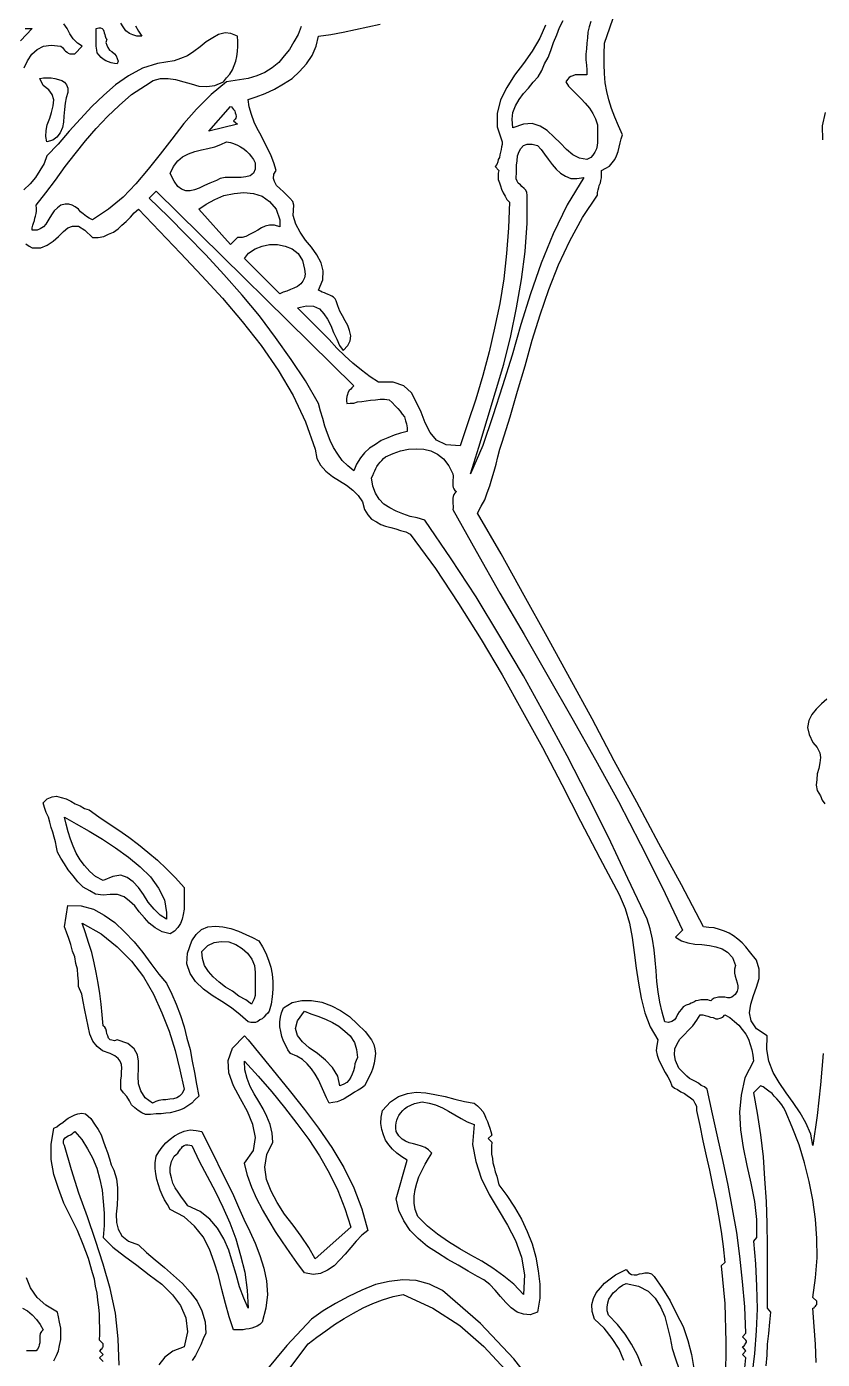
# Model space of a CAD drawing. Extents: x 0.03 to 4.81, y 0.03 to 9.13.
# Drawn here: x 2.317 to 3.8, y 4.398 to 6.879 of the extents above; entities that cross this region are included whole.
import ezdxf

# ---------------------------------------------------------------- set-up
doc = ezdxf.new("R2010")
doc.units = 0
doc.layers.add('1', color=7, linetype='Continuous')

msp = doc.modelspace()

# ---------------------------------------------------------------- linework, layer by layer
for points in [[(2.467, 6.855), (2.465, 6.849), (2.467, 6.844), (2.469, 6.84), (2.472, 6.835), (2.476, 6.832), (2.481, 6.828), (2.484, 6.824), (2.486, 6.819), (2.488, 6.814), (2.486, 6.809), (2.481, 6.81), (2.475, 6.811), (2.47, 6.813), (2.465, 6.815), (2.46, 6.818), (2.456, 6.821), (2.452, 6.826), (2.449, 6.83), (2.448, 6.835), (2.447, 6.842), (2.447, 6.875), (2.452, 6.876), (2.455, 6.876), (2.458, 6.875), (2.46, 6.873), (2.461, 6.87), (2.462, 6.867), (2.463, 6.864), (2.464, 6.861), (2.465, 6.857), (2.467, 6.855)], [(2.532, 6.861), (2.523, 6.861), (2.515, 6.863), (2.509, 6.866), (2.502, 6.871), (2.497, 6.878), (2.493, 6.885)], [(2.52, 6.88), (2.526, 6.87), (2.532, 6.861)], [(2.394, 6.756), (2.391, 6.746), (2.389, 6.736), (2.388, 6.724), (2.387, 6.712), (2.386, 6.701), (2.384, 6.691), (2.38, 6.681), (2.374, 6.673), (2.366, 6.667), (2.355, 6.664), (2.353, 6.674), (2.354, 6.685), (2.356, 6.696), (2.361, 6.708), (2.364, 6.719), (2.367, 6.731), (2.368, 6.742), (2.365, 6.752), (2.359, 6.761), (2.348, 6.769), (2.342, 6.782), (2.349, 6.783), (2.356, 6.783), (2.363, 6.783), (2.37, 6.782), (2.377, 6.78), (2.383, 6.778), (2.388, 6.775), (2.392, 6.77), (2.394, 6.764), (2.394, 6.756)], [(2.611, 5.276), (2.611, 5.266), (2.611, 5.256), (2.611, 5.246), (2.611, 5.236), (2.609, 5.226), (2.607, 5.217), (2.604, 5.209), (2.599, 5.202), (2.593, 5.195), (2.585, 5.19), (2.57, 5.194), (2.557, 5.201), (2.546, 5.21), (2.537, 5.22), (2.527, 5.231), (2.519, 5.242), (2.509, 5.251), (2.499, 5.259), (2.487, 5.263), (2.473, 5.263), (2.46, 5.262), (2.446, 5.264), (2.435, 5.27), (2.423, 5.277), (2.413, 5.287), (2.404, 5.298), (2.395, 5.309), (2.388, 5.32), (2.381, 5.331), (2.375, 5.342), (2.373, 5.351), (2.371, 5.361), (2.369, 5.37), (2.366, 5.379), (2.363, 5.388), (2.361, 5.398), (2.358, 5.407), (2.354, 5.416), (2.351, 5.425), (2.348, 5.434), (2.356, 5.441), (2.365, 5.445), (2.373, 5.446), (2.382, 5.444), (2.391, 5.441), (2.4, 5.437), (2.408, 5.432), (2.417, 5.428), (2.425, 5.423), (2.434, 5.421), (2.452, 5.408), (2.471, 5.395), (2.489, 5.383), (2.508, 5.37), (2.526, 5.356), (2.543, 5.342), (2.561, 5.327), (2.578, 5.311), (2.595, 5.294), (2.611, 5.276)], [(2.578, 5.098), (2.588, 5.078), (2.596, 5.059), (2.604, 5.038), (2.611, 5.017), (2.616, 4.996), (2.622, 4.975), (2.626, 4.953), (2.63, 4.932), (2.634, 4.91), (2.638, 4.888), (2.631, 4.881), (2.625, 4.875), (2.618, 4.87), (2.61, 4.865), (2.602, 4.862), (2.594, 4.859), (2.585, 4.857), (2.577, 4.856), (2.568, 4.855), (2.559, 4.855), (2.548, 4.854), (2.539, 4.854), (2.532, 4.857), (2.525, 4.861), (2.519, 4.866), (2.513, 4.872), (2.509, 4.879), (2.504, 4.887), (2.498, 4.894), (2.493, 4.901), (2.493, 4.909), (2.493, 4.918), (2.494, 4.925), (2.494, 4.933), (2.495, 4.94), (2.494, 4.947), (2.492, 4.953), (2.488, 4.958), (2.482, 4.963), (2.473, 4.967), (2.459, 4.972), (2.449, 4.98), (2.441, 4.99), (2.435, 5.003), (2.432, 5.018), (2.429, 5.033), (2.426, 5.048), (2.423, 5.064), (2.42, 5.078), (2.414, 5.092), (2.414, 5.102), (2.413, 5.113), (2.412, 5.124), (2.409, 5.135), (2.407, 5.147), (2.403, 5.158), (2.4, 5.17), (2.396, 5.181), (2.392, 5.193), (2.388, 5.203), (2.394, 5.243), (2.419, 5.242), (2.442, 5.236), (2.462, 5.225), (2.482, 5.211), (2.5, 5.194), (2.518, 5.175), (2.534, 5.155), (2.549, 5.135), (2.564, 5.115), (2.578, 5.098)], [(2.75, 5.177), (2.757, 5.166), (2.763, 5.154), (2.768, 5.141), (2.772, 5.128), (2.775, 5.115), (2.776, 5.101), (2.776, 5.087), (2.775, 5.073), (2.773, 5.059), (2.769, 5.046), (2.766, 5.042), (2.763, 5.039), (2.759, 5.035), (2.756, 5.032), (2.752, 5.03), (2.748, 5.027), (2.744, 5.025), (2.74, 5.025), (2.735, 5.025), (2.73, 5.026), (2.715, 5.039), (2.699, 5.052), (2.681, 5.064), (2.663, 5.075), (2.647, 5.087), (2.632, 5.101), (2.622, 5.116), (2.616, 5.134), (2.617, 5.154), (2.625, 5.177), (2.633, 5.189), (2.643, 5.198), (2.655, 5.203), (2.669, 5.204), (2.683, 5.203), (2.698, 5.2), (2.712, 5.195), (2.726, 5.189), (2.738, 5.183), (2.75, 5.177)], [(2.96, 4.993), (2.964, 4.984), (2.966, 4.976), (2.967, 4.967), (2.966, 4.958), (2.965, 4.949), (2.962, 4.94), (2.959, 4.931), (2.955, 4.923), (2.951, 4.915), (2.947, 4.907), (2.941, 4.903), (2.935, 4.899), (2.928, 4.895), (2.922, 4.891), (2.916, 4.887), (2.909, 4.883), (2.902, 4.88), (2.896, 4.877), (2.888, 4.876), (2.881, 4.875), (2.876, 4.885), (2.871, 4.896), (2.866, 4.907), (2.861, 4.918), (2.855, 4.929), (2.848, 4.939), (2.84, 4.948), (2.831, 4.956), (2.821, 4.962), (2.809, 4.967), (2.804, 4.974), (2.8, 4.982), (2.796, 4.99), (2.793, 4.999), (2.791, 5.008), (2.789, 5.017), (2.789, 5.026), (2.79, 5.035), (2.792, 5.043), (2.796, 5.052), (2.812, 5.062), (2.83, 5.066), (2.848, 5.066), (2.867, 5.063), (2.885, 5.056), (2.902, 5.047), (2.919, 5.036), (2.934, 5.022), (2.948, 5.008), (2.96, 4.993)], [(2.73, 4.993), (2.755, 4.962), (2.782, 4.929), (2.809, 4.896), (2.835, 4.863), (2.861, 4.828), (2.886, 4.792), (2.908, 4.755), (2.927, 4.717), (2.942, 4.678), (2.953, 4.638), (2.942, 4.629), (2.931, 4.618), (2.921, 4.606), (2.911, 4.594), (2.901, 4.583), (2.89, 4.572), (2.878, 4.564), (2.865, 4.558), (2.851, 4.556), (2.835, 4.559), (2.821, 4.578), (2.808, 4.597), (2.794, 4.617), (2.781, 4.636), (2.769, 4.656), (2.757, 4.677), (2.746, 4.697), (2.737, 4.718), (2.729, 4.74), (2.723, 4.763), (2.74, 4.787), (2.744, 4.811), (2.739, 4.835), (2.729, 4.859), (2.716, 4.883), (2.703, 4.907), (2.694, 4.931), (2.693, 4.954), (2.701, 4.977), (2.723, 5), (2.73, 4.993)], [(3.184, 4.815), (3.177, 4.809), (3.184, 4.802), (3.183, 4.795), (3.183, 4.788), (3.183, 4.78), (3.185, 4.772), (3.186, 4.764), (3.188, 4.756), (3.19, 4.747), (3.193, 4.739), (3.195, 4.731), (3.197, 4.723), (3.212, 4.703), (3.226, 4.681), (3.239, 4.659), (3.25, 4.636), (3.259, 4.613), (3.266, 4.588), (3.27, 4.563), (3.273, 4.538), (3.273, 4.512), (3.269, 4.486), (3.255, 4.481), (3.243, 4.482), (3.231, 4.486), (3.22, 4.494), (3.21, 4.504), (3.2, 4.515), (3.19, 4.527), (3.18, 4.537), (3.169, 4.546), (3.157, 4.552), (3.14, 4.562), (3.121, 4.573), (3.102, 4.584), (3.083, 4.596), (3.064, 4.608), (3.047, 4.623), (3.032, 4.638), (3.02, 4.656), (3.011, 4.675), (3.006, 4.697), (3.026, 4.769), (3.016, 4.775), (3.007, 4.782), (2.999, 4.789), (2.992, 4.797), (2.986, 4.806), (2.982, 4.816), (2.979, 4.826), (2.977, 4.837), (2.978, 4.849), (2.98, 4.861), (2.995, 4.877), (3.01, 4.887), (3.027, 4.893), (3.043, 4.895), (3.061, 4.894), (3.078, 4.891), (3.097, 4.887), (3.115, 4.882), (3.133, 4.878), (3.151, 4.875), (3.157, 4.87), (3.162, 4.865), (3.167, 4.859), (3.17, 4.854), (3.173, 4.847), (3.176, 4.841), (3.178, 4.835), (3.18, 4.828), (3.182, 4.822), (3.184, 4.815)], [(3.788, 4.392), (3.787, 4.426), (3.784, 4.459), (3.782, 4.493), (3.784, 4.494), (3.785, 4.496), (3.787, 4.497), (3.788, 4.499), (3.789, 4.5), (3.789, 4.502), (3.789, 4.504), (3.789, 4.506), (3.782, 4.513), (3.787, 4.55), (3.79, 4.587), (3.789, 4.623), (3.787, 4.659), (3.782, 4.695), (3.775, 4.729), (3.766, 4.764), (3.756, 4.797), (3.743, 4.83), (3.73, 4.861), (3.727, 4.867), (3.724, 4.872), (3.719, 4.878), (3.715, 4.883), (3.71, 4.888), (3.706, 4.893), (3.7, 4.897), (3.695, 4.901), (3.689, 4.905), (3.684, 4.907), (3.671, 4.894), (3.678, 4.856), (3.684, 4.816), (3.689, 4.775), (3.692, 4.734), (3.695, 4.692), (3.696, 4.651), (3.697, 4.61), (3.697, 4.569), (3.697, 4.53), (3.697, 4.493), (3.703, 4.486), (3.701, 4.467), (3.699, 4.446), (3.697, 4.426), (3.696, 4.406), (3.694, 4.386)], [(2.46, 4.394), (2.453, 4.401), (2.46, 4.407), (2.453, 4.414), (2.455, 4.415), (2.456, 4.417), (2.458, 4.418), (2.459, 4.42), (2.46, 4.421), (2.46, 4.423), (2.46, 4.425), (2.46, 4.427), (2.453, 4.434), (2.454, 4.445), (2.454, 4.457), (2.453, 4.469), (2.453, 4.482), (2.452, 4.495), (2.45, 4.508), (2.449, 4.521), (2.446, 4.534), (2.444, 4.547), (2.44, 4.559), (2.433, 4.586), (2.423, 4.612), (2.412, 4.638), (2.399, 4.664), (2.387, 4.689), (2.377, 4.716), (2.368, 4.742), (2.363, 4.77), (2.363, 4.798), (2.368, 4.828), (2.374, 4.831), (2.379, 4.835), (2.385, 4.839), (2.39, 4.843), (2.395, 4.847), (2.401, 4.85), (2.407, 4.853), (2.413, 4.855), (2.42, 4.856), (2.427, 4.855), (2.437, 4.846), (2.444, 4.836), (2.451, 4.826), (2.456, 4.816), (2.46, 4.805), (2.464, 4.794), (2.468, 4.783), (2.472, 4.771), (2.475, 4.76), (2.48, 4.75)], [(2.703, 4.703), (2.712, 4.681), (2.722, 4.659), (2.733, 4.636), (2.743, 4.614), (2.752, 4.591), (2.759, 4.568), (2.764, 4.544), (2.766, 4.519), (2.763, 4.493), (2.756, 4.467), (2.752, 4.463), (2.747, 4.46), (2.742, 4.458), (2.737, 4.456), (2.732, 4.455), (2.726, 4.454), (2.721, 4.453), (2.715, 4.453), (2.71, 4.453), (2.703, 4.453), (2.695, 4.477), (2.688, 4.502), (2.681, 4.528), (2.675, 4.554), (2.667, 4.579), (2.658, 4.603), (2.646, 4.626), (2.63, 4.646), (2.611, 4.663), (2.585, 4.677), (2.58, 4.686), (2.574, 4.695), (2.57, 4.704), (2.566, 4.713), (2.563, 4.723), (2.56, 4.733), (2.558, 4.743), (2.557, 4.753), (2.557, 4.764), (2.559, 4.776), (2.564, 4.784), (2.57, 4.793), (2.577, 4.801), (2.585, 4.808), (2.593, 4.814), (2.602, 4.819), (2.611, 4.823), (2.622, 4.825), (2.633, 4.824), (2.644, 4.822), (2.703, 4.703)], [(2.48, 4.75), (2.485, 4.734), (2.487, 4.717), (2.487, 4.701), (2.486, 4.685), (2.484, 4.668), (2.485, 4.653), (2.488, 4.64), (2.495, 4.628), (2.507, 4.618), (2.526, 4.611), (2.541, 4.597), (2.557, 4.583), (2.574, 4.569), (2.591, 4.554), (2.608, 4.539), (2.622, 4.523), (2.635, 4.506), (2.644, 4.488), (2.65, 4.468), (2.651, 4.447), (2.646, 4.436), (2.642, 4.425), (2.637, 4.415), (2.632, 4.405), (2.626, 4.396)], [(3.43, 4.396), (3.421, 4.417), (3.408, 4.437), (3.393, 4.456), (3.375, 4.473), (3.371, 4.487), (3.37, 4.5), (3.373, 4.511), (3.378, 4.522), (3.386, 4.531), (3.394, 4.54), (3.404, 4.548), (3.414, 4.555), (3.424, 4.56), (3.434, 4.565), (3.439, 4.559), (3.444, 4.556), (3.449, 4.555), (3.454, 4.555), (3.459, 4.557), (3.464, 4.558), (3.469, 4.559), (3.475, 4.559), (3.481, 4.557), (3.486, 4.552)], [(3.486, 4.552), (3.502, 4.53), (3.516, 4.507), (3.528, 4.483), (3.54, 4.459), (3.549, 4.433), (3.556, 4.407), (3.56, 4.381)]]:
    msp.add_lwpolyline(points)
at = {"layer": '1'}
for points in [[(3.801, 4.967), (3.796, 4.909), (3.79, 4.852), (3.782, 4.796), (3.778, 4.817), (3.769, 4.838), (3.758, 4.857), (3.745, 4.876), (3.732, 4.894), (3.719, 4.913), (3.708, 4.932), (3.7, 4.953), (3.696, 4.975), (3.697, 5), (3.677, 5.013), (3.667, 5.028), (3.664, 5.043), (3.666, 5.059), (3.671, 5.075), (3.677, 5.091), (3.682, 5.107), (3.682, 5.124), (3.677, 5.141), (3.664, 5.157), (3.657, 5.166), (3.65, 5.173), (3.642, 5.18), (3.634, 5.186), (3.626, 5.191), (3.617, 5.195), (3.608, 5.198), (3.598, 5.201), (3.588, 5.202), (3.578, 5.203), (3.537, 5.281), (3.495, 5.358), (3.454, 5.435), (3.412, 5.512), (3.371, 5.59), (3.329, 5.666), (3.287, 5.743), (3.244, 5.82), (3.201, 5.897), (3.157, 5.973), (3.164, 5.986), (3.171, 5.998), (3.175, 6.011), (3.18, 6.024), (3.184, 6.037), (3.188, 6.051), (3.192, 6.064), (3.195, 6.078), (3.199, 6.092), (3.203, 6.105), (3.218, 6.152), (3.232, 6.2), (3.246, 6.247), (3.259, 6.295), (3.274, 6.342), (3.29, 6.389), (3.308, 6.435), (3.329, 6.48), (3.353, 6.523), (3.381, 6.565), (3.381, 6.57), (3.382, 6.575), (3.383, 6.579), (3.384, 6.583), (3.386, 6.588), (3.387, 6.592), (3.388, 6.597), (3.388, 6.601), (3.388, 6.606), (3.388, 6.611), (3.396, 6.615), (3.403, 6.619), (3.408, 6.625), (3.413, 6.631), (3.416, 6.638), (3.419, 6.646), (3.421, 6.654), (3.423, 6.662), (3.425, 6.67), (3.427, 6.677), (3.42, 6.694), (3.413, 6.71), (3.407, 6.726), (3.402, 6.742), (3.398, 6.758), (3.395, 6.774), (3.394, 6.791), (3.393, 6.808), (3.393, 6.827), (3.394, 6.848), (3.414, 6.907)], [(2.315, 6.875), (2.328, 6.875), (2.306, 6.852)], [(2.829, 6.879), (2.823, 6.864), (2.815, 6.85), (2.807, 6.836), (2.797, 6.824), (2.787, 6.812), (2.775, 6.802), (2.761, 6.793), (2.746, 6.787), (2.73, 6.782), (2.69, 6.776), (2.661, 6.752), (2.634, 6.725), (2.61, 6.698), (2.588, 6.669), (2.566, 6.641), (2.544, 6.613), (2.521, 6.586), (2.497, 6.561), (2.47, 6.539), (2.44, 6.519), (2.434, 6.522), (2.429, 6.525), (2.423, 6.53), (2.418, 6.534), (2.414, 6.539), (2.408, 6.543), (2.402, 6.546), (2.396, 6.548), (2.389, 6.548), (2.381, 6.546), (2.375, 6.541), (2.369, 6.536), (2.365, 6.53), (2.361, 6.523), (2.357, 6.517), (2.353, 6.511), (2.349, 6.506), (2.343, 6.502), (2.337, 6.5), (2.328, 6.5), (2.328, 6.504), (2.329, 6.509), (2.33, 6.513), (2.332, 6.518), (2.333, 6.522), (2.334, 6.526), (2.335, 6.531), (2.336, 6.535), (2.336, 6.54), (2.335, 6.546), (2.353, 6.569), (2.371, 6.593), (2.389, 6.618), (2.408, 6.642), (2.427, 6.666), (2.447, 6.689), (2.468, 6.711), (2.49, 6.732), (2.513, 6.752), (2.539, 6.769), (2.553, 6.778), (2.567, 6.782), (2.581, 6.782), (2.595, 6.78), (2.61, 6.776), (2.624, 6.772), (2.638, 6.768), (2.653, 6.767), (2.668, 6.769), (2.684, 6.776), (2.69, 6.783), (2.696, 6.79), (2.701, 6.798), (2.704, 6.806), (2.707, 6.814), (2.709, 6.823), (2.71, 6.832), (2.711, 6.842), (2.711, 6.851), (2.71, 6.861), (2.698, 6.866), (2.687, 6.867), (2.675, 6.864), (2.664, 6.858), (2.652, 6.85), (2.641, 6.841), (2.629, 6.832), (2.617, 6.824), (2.604, 6.819), (2.592, 6.815), (2.561, 6.81), (2.533, 6.801), (2.507, 6.787), (2.483, 6.77), (2.461, 6.751), (2.439, 6.73), (2.418, 6.707), (2.397, 6.684), (2.376, 6.66), (2.355, 6.638), (2.35, 6.624), (2.342, 6.611), (2.334, 6.598), (2.324, 6.586), (2.312, 6.575)], [(2.313, 6.802), (2.319, 6.815), (2.327, 6.827), (2.337, 6.836), (2.349, 6.842), (2.363, 6.844), (2.381, 6.842), (2.384, 6.84), (2.386, 6.837), (2.388, 6.835), (2.39, 6.833), (2.393, 6.831), (2.395, 6.829), (2.398, 6.828), (2.401, 6.828), (2.404, 6.828), (2.407, 6.828), (2.421, 6.842), (2.412, 6.848), (2.404, 6.856), (2.398, 6.865), (2.393, 6.875), (2.387, 6.884)], [(3.284, 6.881), (3.273, 6.857), (3.259, 6.833), (3.243, 6.81), (3.226, 6.788), (3.212, 6.765), (3.2, 6.742), (3.194, 6.717), (3.194, 6.692), (3.203, 6.664), (3.203, 6.659), (3.202, 6.655), (3.201, 6.65), (3.2, 6.645), (3.199, 6.64), (3.198, 6.635), (3.196, 6.631), (3.195, 6.627), (3.193, 6.622), (3.19, 6.618), (3.197, 6.611), (3.196, 6.606), (3.196, 6.601), (3.196, 6.594), (3.198, 6.588), (3.2, 6.582), (3.202, 6.576), (3.205, 6.569), (3.209, 6.563), (3.212, 6.557), (3.217, 6.552), (3.215, 6.504), (3.211, 6.456), (3.206, 6.409), (3.199, 6.363), (3.189, 6.317), (3.179, 6.273), (3.167, 6.229), (3.154, 6.185), (3.139, 6.141), (3.125, 6.098), (3.099, 6.1), (3.081, 6.109), (3.069, 6.123), (3.06, 6.141), (3.052, 6.161), (3.043, 6.18), (3.034, 6.197), (3.02, 6.21), (3, 6.217), (2.973, 6.217), (2.957, 6.227), (2.941, 6.239), (2.925, 6.252), (2.91, 6.266), (2.895, 6.28), (2.881, 6.296), (2.866, 6.311), (2.851, 6.326), (2.837, 6.34), (2.822, 6.355), (2.839, 6.359), (2.852, 6.358), (2.863, 6.353), (2.871, 6.344), (2.878, 6.334), (2.884, 6.322), (2.889, 6.309), (2.895, 6.297), (2.9, 6.285), (2.907, 6.276), (2.916, 6.285), (2.92, 6.294), (2.921, 6.303), (2.919, 6.313), (2.916, 6.322), (2.911, 6.331), (2.906, 6.34), (2.901, 6.349), (2.897, 6.359), (2.894, 6.368), (2.892, 6.372), (2.889, 6.375), (2.886, 6.377), (2.882, 6.379), (2.879, 6.38), (2.875, 6.382), (2.872, 6.383), (2.868, 6.384), (2.865, 6.386), (2.861, 6.388), (2.869, 6.407), (2.87, 6.424), (2.866, 6.439), (2.858, 6.454), (2.848, 6.468), (2.837, 6.481), (2.827, 6.496), (2.819, 6.511), (2.814, 6.527), (2.815, 6.546), (2.813, 6.553), (2.808, 6.559), (2.802, 6.565), (2.796, 6.571), (2.789, 6.577), (2.783, 6.583), (2.779, 6.59), (2.777, 6.596), (2.778, 6.604), (2.782, 6.611), (2.778, 6.625), (2.773, 6.638), (2.767, 6.651), (2.76, 6.664), (2.754, 6.676), (2.747, 6.689), (2.741, 6.701), (2.736, 6.715), (2.732, 6.729), (2.73, 6.743), (2.745, 6.748), (2.762, 6.754), (2.779, 6.762), (2.796, 6.772), (2.812, 6.782), (2.826, 6.795), (2.839, 6.809), (2.849, 6.825), (2.857, 6.842), (2.861, 6.861), (2.884, 6.864), (2.907, 6.868), (2.93, 6.873), (2.953, 6.878), (2.976, 6.883)], [(3.368, 6.888), (3.365, 6.878), (3.363, 6.868), (3.362, 6.858), (3.361, 6.848), (3.36, 6.837), (3.359, 6.827), (3.359, 6.817), (3.36, 6.807), (3.361, 6.798), (3.361, 6.789), (3.357, 6.789), (3.352, 6.789), (3.348, 6.789), (3.343, 6.789), (3.339, 6.789), (3.335, 6.787), (3.331, 6.786), (3.328, 6.784), (3.325, 6.78), (3.322, 6.776), (3.327, 6.768), (3.334, 6.76), (3.342, 6.752), (3.35, 6.744), (3.358, 6.736), (3.366, 6.727), (3.372, 6.717), (3.377, 6.707), (3.381, 6.696), (3.381, 6.684), (3.381, 6.68), (3.381, 6.675), (3.381, 6.669), (3.381, 6.663), (3.38, 6.657), (3.379, 6.651), (3.376, 6.645), (3.372, 6.639), (3.368, 6.635), (3.361, 6.631), (3.347, 6.634), (3.335, 6.64), (3.323, 6.65), (3.311, 6.662), (3.3, 6.673), (3.287, 6.685), (3.274, 6.693), (3.259, 6.698), (3.243, 6.697), (3.223, 6.69), (3.222, 6.706), (3.223, 6.719), (3.228, 6.731), (3.235, 6.743), (3.243, 6.754), (3.252, 6.764), (3.261, 6.775), (3.27, 6.785), (3.277, 6.797), (3.282, 6.809), (3.289, 6.821), (3.294, 6.834), (3.299, 6.849), (3.305, 6.863), (3.31, 6.877), (3.317, 6.89)], [(2.703, 6.703), (2.71, 6.697), (2.657, 6.684), (2.697, 6.73), (2.699, 6.729), (2.701, 6.727), (2.703, 6.724), (2.705, 6.722), (2.706, 6.718), (2.707, 6.715), (2.708, 6.711), (2.707, 6.708), (2.706, 6.706), (2.703, 6.703)], [(3.805, 6.719), (3.799, 6.694), (3.8, 6.668)], [(2.743, 6.625), (2.743, 6.613), (2.74, 6.606), (2.734, 6.601), (2.726, 6.599), (2.717, 6.598), (2.707, 6.598), (2.697, 6.598), (2.687, 6.598), (2.678, 6.596), (2.671, 6.592), (2.659, 6.587), (2.649, 6.583), (2.639, 6.578), (2.63, 6.575), (2.622, 6.573), (2.614, 6.573), (2.606, 6.576), (2.599, 6.581), (2.592, 6.591), (2.585, 6.605), (2.591, 6.618), (2.599, 6.629), (2.608, 6.636), (2.619, 6.642), (2.631, 6.646), (2.643, 6.649), (2.655, 6.652), (2.668, 6.655), (2.679, 6.659), (2.69, 6.664), (2.697, 6.663), (2.703, 6.661), (2.71, 6.658), (2.716, 6.655), (2.722, 6.651), (2.727, 6.647), (2.732, 6.642), (2.736, 6.636), (2.74, 6.631), (2.743, 6.625)], [(3.355, 6.598), (3.324, 6.547), (3.298, 6.493), (3.276, 6.438), (3.256, 6.381), (3.238, 6.324), (3.222, 6.267), (3.204, 6.21), (3.186, 6.154), (3.167, 6.099), (3.144, 6.046), (3.16, 6.096), (3.175, 6.147), (3.191, 6.199), (3.206, 6.25), (3.219, 6.303), (3.23, 6.355), (3.239, 6.408), (3.246, 6.46), (3.25, 6.513), (3.25, 6.565), (3.249, 6.57), (3.247, 6.574), (3.244, 6.577), (3.24, 6.581), (3.237, 6.584), (3.233, 6.587), (3.231, 6.591), (3.229, 6.595), (3.229, 6.599), (3.23, 6.605), (3.23, 6.612), (3.23, 6.621), (3.231, 6.629), (3.232, 6.638), (3.235, 6.646), (3.238, 6.652), (3.243, 6.657), (3.25, 6.66), (3.259, 6.66), (3.269, 6.657), (3.276, 6.65), (3.282, 6.641), (3.289, 6.632), (3.296, 6.622), (3.304, 6.613), (3.312, 6.606), (3.321, 6.6), (3.331, 6.596), (3.342, 6.596), (3.355, 6.598)], [(2.927, 6.21), (2.925, 6.208), (2.923, 6.206), (2.921, 6.204), (2.918, 6.201), (2.916, 6.197), (2.915, 6.194), (2.914, 6.19), (2.913, 6.186), (2.913, 6.182), (2.914, 6.177), (2.92, 6.178), (2.927, 6.178), (2.934, 6.18), (2.942, 6.181), (2.95, 6.182), (2.958, 6.183), (2.967, 6.184), (2.976, 6.185), (2.984, 6.185), (2.993, 6.184), (2.998, 6.179), (3.004, 6.173), (3.009, 6.168), (3.013, 6.163), (3.017, 6.157), (3.021, 6.152), (3.023, 6.145), (3.025, 6.139), (3.026, 6.132), (3.026, 6.125), (3.014, 6.122), (3.002, 6.118), (2.99, 6.113), (2.978, 6.108), (2.967, 6.101), (2.956, 6.094), (2.947, 6.085), (2.939, 6.076), (2.932, 6.064), (2.927, 6.052), (2.916, 6.061), (2.905, 6.071), (2.897, 6.083), (2.889, 6.095), (2.883, 6.108), (2.878, 6.121), (2.873, 6.135), (2.869, 6.149), (2.865, 6.163), (2.861, 6.177), (2.837, 6.219), (2.81, 6.259), (2.781, 6.3), (2.751, 6.34), (2.719, 6.379), (2.685, 6.417), (2.651, 6.454), (2.616, 6.49), (2.581, 6.525), (2.546, 6.559), (2.559, 6.572), (2.927, 6.21)], [(2.789, 6.519), (2.789, 6.506), (2.779, 6.509), (2.77, 6.509), (2.762, 6.507), (2.755, 6.504), (2.748, 6.5), (2.741, 6.496), (2.734, 6.492), (2.726, 6.488), (2.719, 6.486), (2.71, 6.486), (2.697, 6.473), (2.638, 6.539), (2.652, 6.548), (2.668, 6.557), (2.685, 6.564), (2.704, 6.568), (2.722, 6.57), (2.74, 6.568), (2.756, 6.563), (2.77, 6.553), (2.782, 6.539), (2.789, 6.519)], [(2.316, 6.474), (2.322, 6.47), (2.328, 6.467), (2.344, 6.467), (2.356, 6.472), (2.367, 6.479), (2.377, 6.488), (2.386, 6.497), (2.394, 6.504), (2.403, 6.507), (2.414, 6.507), (2.426, 6.5), (2.44, 6.486), (2.451, 6.486), (2.461, 6.488), (2.47, 6.492), (2.479, 6.496), (2.488, 6.502), (2.495, 6.509), (2.503, 6.516), (2.511, 6.524), (2.518, 6.532), (2.526, 6.539), (2.565, 6.498), (2.604, 6.457), (2.644, 6.415), (2.682, 6.373), (2.719, 6.33), (2.754, 6.285), (2.786, 6.239), (2.814, 6.192), (2.837, 6.143), (2.855, 6.092), (2.858, 6.075), (2.865, 6.062), (2.875, 6.051), (2.887, 6.041), (2.9, 6.033), (2.913, 6.025), (2.925, 6.016), (2.935, 6.006), (2.943, 5.994), (2.947, 5.98), (2.953, 5.97), (2.96, 5.962), (2.969, 5.957), (2.977, 5.952), (2.986, 5.949), (2.996, 5.946), (3.005, 5.944), (3.014, 5.941), (3.024, 5.938), (3.032, 5.934), (3.079, 5.87), (3.122, 5.805), (3.164, 5.738), (3.203, 5.672), (3.241, 5.604), (3.278, 5.537), (3.314, 5.468), (3.349, 5.4), (3.385, 5.331), (3.421, 5.263), (3.432, 5.237), (3.44, 5.21), (3.445, 5.183), (3.449, 5.155), (3.453, 5.126), (3.457, 5.098), (3.462, 5.07), (3.469, 5.043), (3.479, 5.017), (3.493, 4.993), (3.491, 4.982), (3.49, 4.973), (3.492, 4.964), (3.495, 4.955), (3.499, 4.947), (3.503, 4.939), (3.507, 4.932), (3.512, 4.924), (3.516, 4.916), (3.519, 4.907), (3.524, 4.903), (3.53, 4.9), (3.536, 4.896), (3.543, 4.893), (3.548, 4.889), (3.554, 4.885), (3.559, 4.881), (3.562, 4.875), (3.565, 4.869), (3.565, 4.861), (3.571, 4.833), (3.577, 4.805), (3.583, 4.777), (3.589, 4.75), (3.595, 4.722), (3.601, 4.693), (3.606, 4.665), (3.611, 4.636), (3.615, 4.608), (3.618, 4.578), (3.611, 4.572), (3.618, 4.502), (3.62, 4.43), (3.619, 4.359)], [(2.835, 6.427), (2.836, 6.418), (2.835, 6.411), (2.832, 6.405), (2.828, 6.4), (2.822, 6.395), (2.815, 6.392), (2.809, 6.389), (2.802, 6.386), (2.795, 6.384), (2.789, 6.381), (2.723, 6.447), (2.731, 6.457), (2.743, 6.465), (2.756, 6.47), (2.77, 6.473), (2.785, 6.473), (2.799, 6.47), (2.812, 6.465), (2.823, 6.456), (2.831, 6.443), (2.835, 6.427)], [(3.111, 6.046), (3.112, 6.042), (3.112, 6.039), (3.111, 6.035), (3.111, 6.031), (3.111, 6.027), (3.111, 6.024), (3.112, 6.021), (3.113, 6.018), (3.115, 6.015), (3.118, 6.013), (3.115, 6.01), (3.113, 6.008), (3.112, 6.004), (3.111, 6.001), (3.111, 5.998), (3.111, 5.994), (3.111, 5.99), (3.112, 5.987), (3.112, 5.983), (3.111, 5.98), (3.155, 5.902), (3.199, 5.824), (3.244, 5.747), (3.289, 5.669), (3.333, 5.592), (3.377, 5.514), (3.42, 5.436), (3.461, 5.357), (3.501, 5.277), (3.539, 5.197), (3.526, 5.184), (3.537, 5.177), (3.549, 5.173), (3.562, 5.171), (3.575, 5.17), (3.589, 5.168), (3.601, 5.166), (3.613, 5.162), (3.623, 5.156), (3.632, 5.146), (3.638, 5.131), (3.636, 5.124), (3.636, 5.117), (3.637, 5.111), (3.639, 5.105), (3.641, 5.099), (3.642, 5.093), (3.642, 5.088), (3.641, 5.083), (3.637, 5.077), (3.631, 5.072), (3.627, 5.071), (3.623, 5.071), (3.618, 5.072), (3.614, 5.072), (3.61, 5.072), (3.606, 5.072), (3.601, 5.071), (3.598, 5.07), (3.594, 5.068), (3.592, 5.065), (3.589, 5.066), (3.586, 5.067), (3.582, 5.067), (3.578, 5.067), (3.573, 5.067), (3.568, 5.066), (3.564, 5.065), (3.56, 5.063), (3.555, 5.061), (3.552, 5.059), (3.546, 5.057), (3.54, 5.054), (3.537, 5.05), (3.533, 5.045), (3.53, 5.04), (3.527, 5.034), (3.524, 5.03), (3.519, 5.027), (3.513, 5.025), (3.506, 5.026), (3.501, 5.044), (3.497, 5.063), (3.494, 5.082), (3.491, 5.101), (3.49, 5.121), (3.488, 5.141), (3.486, 5.16), (3.483, 5.18), (3.479, 5.199), (3.473, 5.217), (3.437, 5.293), (3.401, 5.37), (3.363, 5.446), (3.324, 5.521), (3.284, 5.596), (3.243, 5.67), (3.199, 5.744), (3.155, 5.817), (3.108, 5.888), (3.059, 5.96), (3.045, 5.964), (3.032, 5.967), (3.018, 5.972), (3.006, 5.977), (2.994, 5.983), (2.983, 5.99), (2.974, 5.999), (2.967, 6.01), (2.962, 6.023), (2.96, 6.039), (2.962, 6.043), (2.964, 6.048), (2.966, 6.052), (2.968, 6.056), (2.97, 6.06), (2.973, 6.064), (2.976, 6.068), (2.979, 6.071), (2.982, 6.075), (2.986, 6.078), (3, 6.084), (3.014, 6.089), (3.029, 6.092), (3.043, 6.093), (3.057, 6.092), (3.07, 6.089), (3.083, 6.083), (3.094, 6.074), (3.104, 6.061), (3.111, 6.046)], [(3.808, 5.627), (3.798, 5.618), (3.788, 5.608), (3.78, 5.598), (3.774, 5.587), (3.772, 5.574), (3.775, 5.561), (3.782, 5.546), (3.79, 5.537), (3.795, 5.527), (3.796, 5.518), (3.795, 5.508), (3.793, 5.498), (3.79, 5.488), (3.789, 5.477), (3.788, 5.467), (3.79, 5.457), (3.796, 5.447), (3.799, 5.439), (3.804, 5.432)], [(2.578, 5.23), (2.578, 5.217), (2.566, 5.225), (2.555, 5.236), (2.544, 5.249), (2.535, 5.263), (2.526, 5.276), (2.516, 5.287), (2.505, 5.295), (2.493, 5.299), (2.478, 5.297), (2.46, 5.289), (2.446, 5.297), (2.435, 5.306), (2.425, 5.317), (2.417, 5.328), (2.41, 5.34), (2.404, 5.353), (2.399, 5.366), (2.395, 5.38), (2.391, 5.394), (2.388, 5.407), (2.41, 5.395), (2.434, 5.381), (2.459, 5.366), (2.483, 5.35), (2.507, 5.333), (2.529, 5.315), (2.548, 5.296), (2.563, 5.275), (2.574, 5.253), (2.578, 5.23)], [(2.611, 4.901), (2.607, 4.893), (2.602, 4.888), (2.597, 4.885), (2.591, 4.883), (2.584, 4.882), (2.577, 4.881), (2.571, 4.881), (2.564, 4.88), (2.558, 4.878), (2.552, 4.875), (2.538, 4.885), (2.53, 4.898), (2.526, 4.911), (2.525, 4.925), (2.526, 4.939), (2.526, 4.953), (2.524, 4.965), (2.518, 4.976), (2.506, 4.986), (2.486, 4.993), (2.481, 4.991), (2.476, 4.992), (2.473, 4.993), (2.47, 4.996), (2.469, 5), (2.467, 5.004), (2.466, 5.009), (2.465, 5.013), (2.463, 5.016), (2.46, 5.019), (2.458, 5.039), (2.456, 5.059), (2.454, 5.079), (2.451, 5.098), (2.447, 5.118), (2.443, 5.136), (2.439, 5.155), (2.433, 5.174), (2.427, 5.192), (2.421, 5.21), (2.456, 5.19), (2.486, 5.166), (2.513, 5.139), (2.535, 5.11), (2.554, 5.078), (2.569, 5.043), (2.583, 5.009), (2.594, 4.973), (2.603, 4.937), (2.611, 4.901)], [(2.743, 5.118), (2.743, 5.112), (2.743, 5.106), (2.743, 5.099), (2.743, 5.093), (2.743, 5.087), (2.743, 5.081), (2.743, 5.075), (2.741, 5.069), (2.739, 5.064), (2.736, 5.059), (2.726, 5.067), (2.713, 5.074), (2.701, 5.083), (2.688, 5.091), (2.676, 5.1), (2.665, 5.11), (2.656, 5.12), (2.649, 5.131), (2.645, 5.144), (2.644, 5.157), (2.655, 5.168), (2.667, 5.174), (2.68, 5.176), (2.694, 5.175), (2.707, 5.17), (2.719, 5.163), (2.729, 5.154), (2.737, 5.143), (2.742, 5.131), (2.743, 5.118)], [(2.934, 4.96), (2.931, 4.954), (2.929, 4.948), (2.928, 4.942), (2.926, 4.935), (2.924, 4.929), (2.921, 4.923), (2.918, 4.918), (2.914, 4.913), (2.908, 4.91), (2.901, 4.907), (2.897, 4.925), (2.887, 4.941), (2.874, 4.955), (2.859, 4.967), (2.844, 4.978), (2.831, 4.989), (2.822, 5.001), (2.818, 5.014), (2.822, 5.028), (2.835, 5.046), (2.847, 5.041), (2.86, 5.037), (2.874, 5.031), (2.887, 5.025), (2.899, 5.018), (2.91, 5.009), (2.92, 5), (2.928, 4.988), (2.932, 4.975), (2.934, 4.96)], [(3.655, 4.382), (3.657, 4.401), (3.651, 4.407), (3.657, 4.414), (3.651, 4.421), (3.652, 4.422), (3.654, 4.423), (3.655, 4.425), (3.656, 4.426), (3.657, 4.428), (3.658, 4.43), (3.658, 4.432), (3.657, 4.434), (3.651, 4.44), (3.657, 4.447), (3.655, 4.496), (3.651, 4.543), (3.646, 4.59), (3.64, 4.634), (3.632, 4.678), (3.624, 4.722), (3.615, 4.766), (3.605, 4.81), (3.595, 4.855), (3.585, 4.901), (3.58, 4.905), (3.574, 4.908), (3.569, 4.912), (3.563, 4.915), (3.557, 4.918), (3.552, 4.921), (3.547, 4.925), (3.542, 4.93), (3.537, 4.935), (3.532, 4.94), (3.526, 4.954), (3.524, 4.965), (3.525, 4.976), (3.529, 4.985), (3.534, 4.994), (3.542, 5.002), (3.55, 5.011), (3.558, 5.019), (3.566, 5.029), (3.572, 5.039), (3.577, 5.039), (3.581, 5.038), (3.586, 5.037), (3.591, 5.035), (3.596, 5.034), (3.601, 5.032), (3.605, 5.032), (3.609, 5.033), (3.614, 5.035), (3.618, 5.039)], [(3.618, 5.039), (3.627, 5.034), (3.636, 5.027), (3.644, 5.02), (3.65, 5.012), (3.657, 5.003), (3.662, 4.994), (3.665, 4.984), (3.668, 4.974), (3.67, 4.964), (3.671, 4.953), (3.655, 4.922), (3.648, 4.89), (3.645, 4.858), (3.647, 4.825), (3.652, 4.792), (3.659, 4.759), (3.666, 4.726), (3.673, 4.692), (3.677, 4.658), (3.677, 4.625), (3.671, 4.618), (3.675, 4.576), (3.677, 4.534), (3.678, 4.492), (3.676, 4.451), (3.673, 4.409), (3.668, 4.368)], [(2.921, 4.644), (2.855, 4.585), (2.843, 4.606), (2.829, 4.627), (2.814, 4.648), (2.798, 4.668), (2.784, 4.69), (2.773, 4.711), (2.764, 4.733), (2.761, 4.756), (2.765, 4.779), (2.776, 4.802), (2.775, 4.819), (2.771, 4.835), (2.765, 4.85), (2.758, 4.864), (2.75, 4.878), (2.741, 4.892), (2.734, 4.906), (2.728, 4.921), (2.724, 4.937), (2.723, 4.953), (2.749, 4.925), (2.774, 4.896), (2.798, 4.867), (2.821, 4.837), (2.843, 4.807), (2.863, 4.777), (2.881, 4.745), (2.897, 4.712), (2.91, 4.679), (2.921, 4.644)], [(3.151, 4.835), (3.148, 4.798), (3.154, 4.766), (3.164, 4.735), (3.179, 4.705), (3.196, 4.677), (3.213, 4.648), (3.228, 4.619), (3.239, 4.588), (3.245, 4.555), (3.243, 4.519), (3.225, 4.538), (3.206, 4.553), (3.186, 4.568), (3.165, 4.581), (3.145, 4.592), (3.124, 4.604), (3.103, 4.617), (3.083, 4.631), (3.064, 4.646), (3.046, 4.664), (3.041, 4.677), (3.039, 4.689), (3.039, 4.702), (3.041, 4.714), (3.044, 4.726), (3.048, 4.738), (3.054, 4.75), (3.06, 4.761), (3.066, 4.772), (3.072, 4.782), (3.066, 4.788), (3.06, 4.792), (3.053, 4.795), (3.045, 4.797), (3.038, 4.799), (3.03, 4.801), (3.023, 4.804), (3.017, 4.808), (3.011, 4.814), (3.006, 4.822), (3.005, 4.828), (3.005, 4.833), (3.006, 4.838), (3.007, 4.843), (3.009, 4.848), (3.011, 4.852), (3.014, 4.856), (3.018, 4.861), (3.021, 4.864), (3.026, 4.868), (3.04, 4.874), (3.054, 4.877), (3.067, 4.875), (3.079, 4.872), (3.092, 4.866), (3.103, 4.86), (3.115, 4.853), (3.127, 4.846), (3.138, 4.84), (3.151, 4.835)], [(2.49, 4.387), (2.488, 4.436), (2.483, 4.484), (2.473, 4.53), (2.46, 4.575), (2.446, 4.619), (2.431, 4.663), (2.415, 4.707), (2.401, 4.751), (2.388, 4.796), (2.386, 4.8), (2.386, 4.804), (2.387, 4.807), (2.389, 4.81), (2.392, 4.812), (2.395, 4.814), (2.399, 4.816), (2.402, 4.818), (2.405, 4.82), (2.407, 4.822), (2.42, 4.807), (2.431, 4.79), (2.44, 4.773), (2.448, 4.754), (2.454, 4.733), (2.458, 4.713), (2.46, 4.692), (2.462, 4.67), (2.462, 4.647), (2.46, 4.625)], [(2.625, 4.796), (2.639, 4.767), (2.654, 4.739), (2.669, 4.71), (2.683, 4.681), (2.696, 4.652), (2.707, 4.622), (2.716, 4.591), (2.724, 4.56), (2.728, 4.527), (2.73, 4.493), (2.722, 4.512), (2.714, 4.533), (2.708, 4.556), (2.701, 4.578), (2.694, 4.601), (2.685, 4.622), (2.673, 4.642), (2.659, 4.659), (2.641, 4.673), (2.618, 4.684), (2.612, 4.692), (2.606, 4.7), (2.6, 4.709), (2.594, 4.717), (2.59, 4.726), (2.587, 4.736), (2.585, 4.745), (2.585, 4.755), (2.587, 4.766), (2.592, 4.776), (2.596, 4.779), (2.599, 4.782), (2.601, 4.785), (2.604, 4.789), (2.606, 4.791), (2.608, 4.794), (2.611, 4.796), (2.614, 4.797), (2.618, 4.797), (2.625, 4.796)], [(2.46, 4.625), (2.478, 4.607), (2.5, 4.59), (2.523, 4.573), (2.546, 4.555), (2.569, 4.538), (2.589, 4.518), (2.604, 4.498), (2.614, 4.475), (2.617, 4.449), (2.611, 4.421), (2.59, 4.413), (2.575, 4.402), (2.564, 4.388)], [(2.368, 4.395), (2.373, 4.405), (2.377, 4.414), (2.379, 4.424), (2.381, 4.435), (2.381, 4.445), (2.381, 4.456), (2.379, 4.467), (2.377, 4.477), (2.375, 4.486), (2.353, 4.499), (2.337, 4.513), (2.325, 4.531), (2.317, 4.55)], [(3.28, 4.328), (3.225, 4.399), (3.163, 4.465), (3.092, 4.526), (3.068, 4.538), (3.043, 4.545), (3.018, 4.546), (2.993, 4.543), (2.967, 4.537), (2.942, 4.527), (2.917, 4.515), (2.893, 4.502), (2.87, 4.488), (2.848, 4.473), (2.802, 4.424), (2.76, 4.373)], [(2.806, 4.379), (2.842, 4.427), (2.858, 4.439), (2.875, 4.451), (2.891, 4.463), (2.909, 4.474), (2.926, 4.484), (2.944, 4.494), (2.962, 4.502), (2.98, 4.509), (3, 4.515), (3.019, 4.519), (3.074, 4.493), (3.124, 4.461), (3.169, 4.422), (3.209, 4.379)], [(3.463, 4.385), (3.455, 4.406), (3.444, 4.426), (3.432, 4.445), (3.418, 4.463), (3.401, 4.48), (3.399, 4.488), (3.399, 4.495), (3.4, 4.503), (3.402, 4.51), (3.406, 4.516), (3.41, 4.522), (3.416, 4.527), (3.421, 4.532), (3.427, 4.536), (3.434, 4.539), (3.457, 4.534), (3.475, 4.525), (3.488, 4.512), (3.498, 4.496), (3.506, 4.478), (3.511, 4.458), (3.516, 4.438), (3.52, 4.418), (3.526, 4.399), (3.532, 4.381)], [(2.31, 4.493), (2.319, 4.488), (2.328, 4.481), (2.336, 4.472), (2.343, 4.463), (2.348, 4.453), (2.345, 4.45), (2.343, 4.446), (2.342, 4.442), (2.342, 4.438), (2.342, 4.434), (2.342, 4.429), (2.341, 4.425), (2.34, 4.421), (2.338, 4.417), (2.335, 4.414), (2.332, 4.414), (2.328, 4.414), (2.324, 4.414), (2.321, 4.414), (2.317, 4.414)]]:
    msp.add_lwpolyline(points, dxfattribs=at)

doc.saveas('drawing.dxf')
